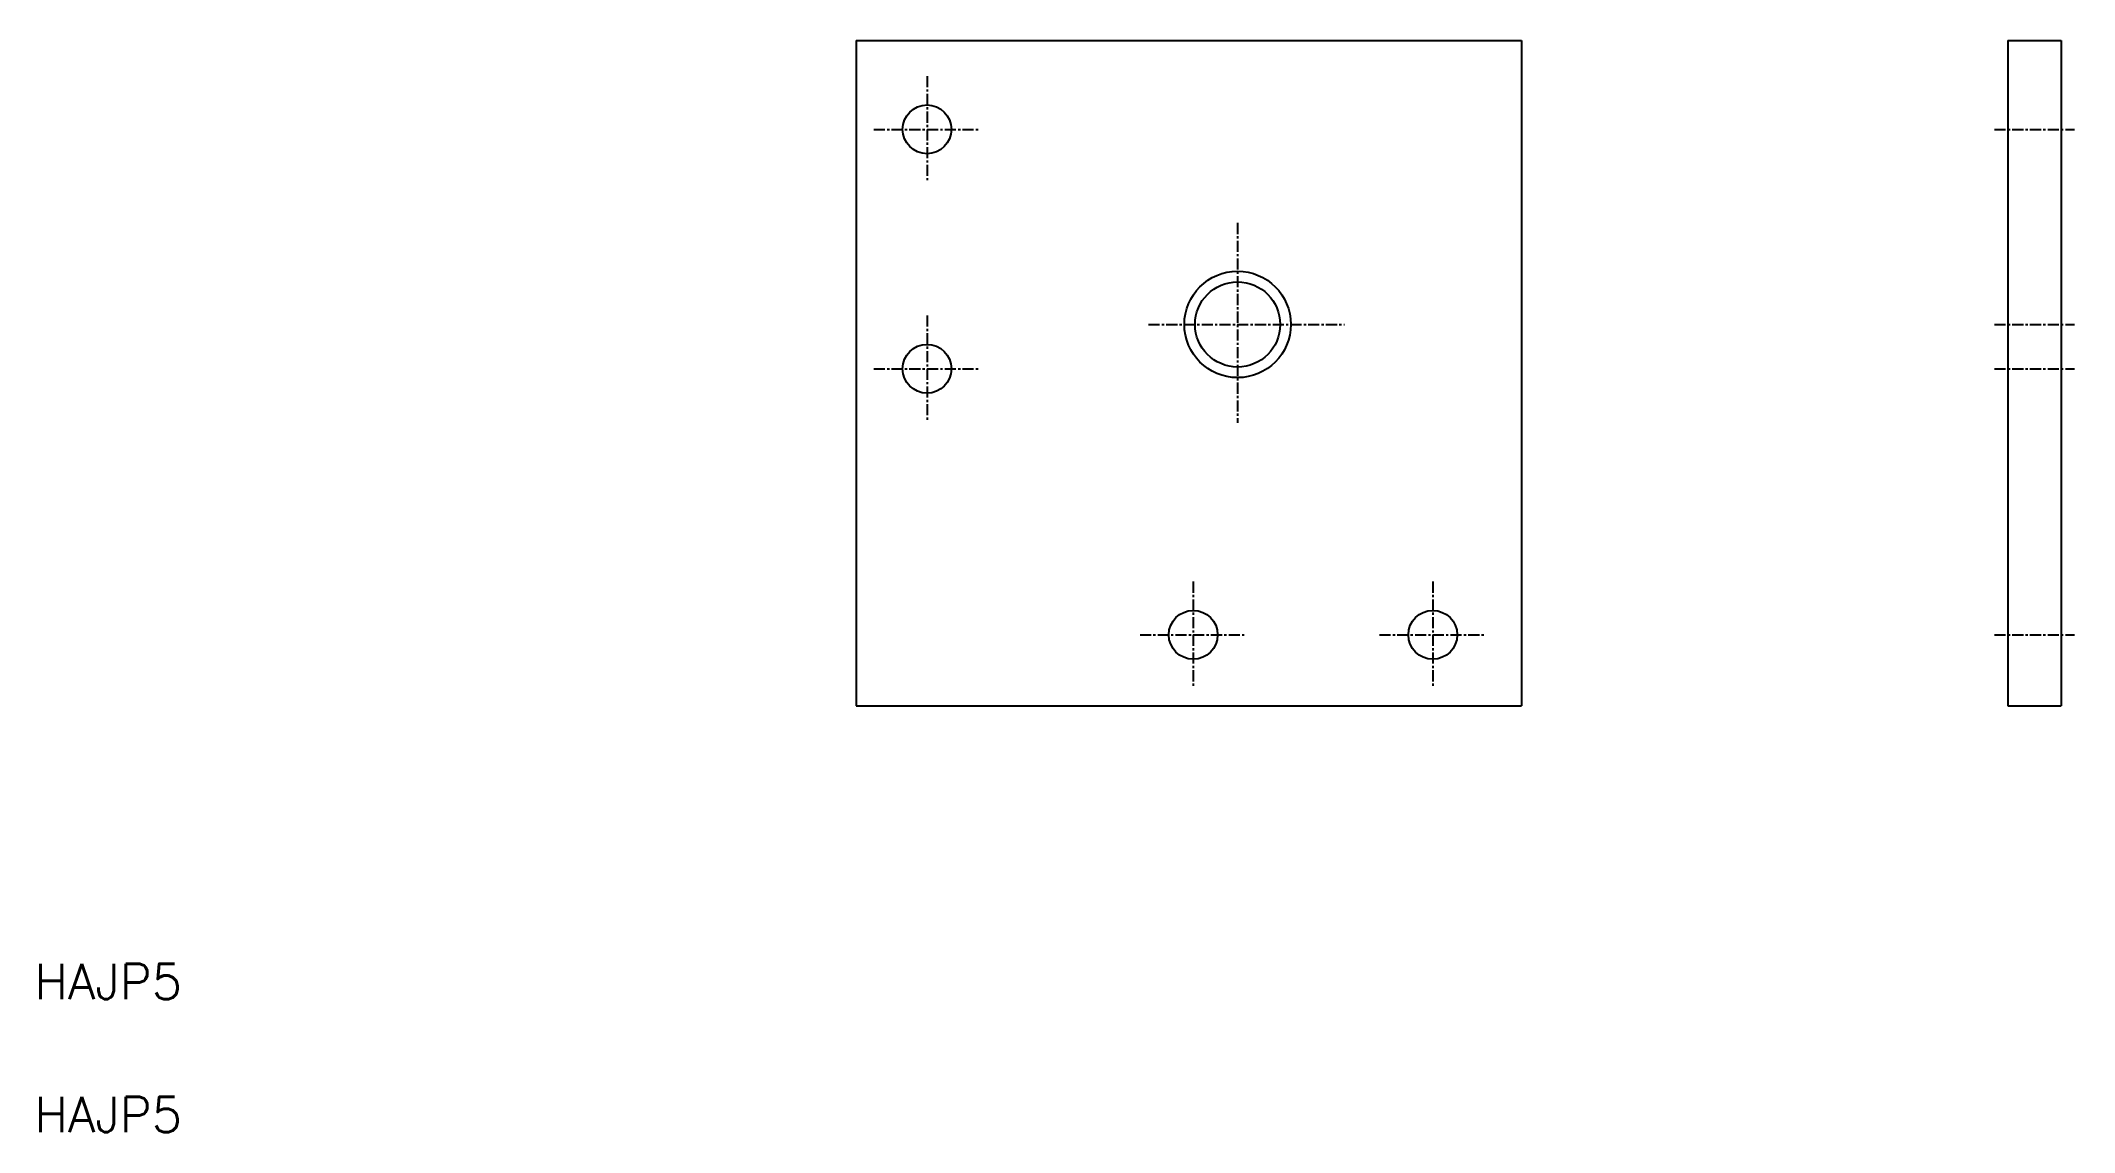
# Model space of a CAD drawing. Extents: x -135 to 94, y -91 to 32.
import ezdxf

# ---------------------------------------------------------------- set-up
doc = ezdxf.new("R2010")
doc.units = 0
doc.linetypes.add('CENTER', pattern=[2, 1.25, -0.25, 0.25, -0.25])
doc.layers.get('0').update_dxf_attribs({"linetype": 'CONTINUOUS'})
doc.layers.add('CENTER', color=1, linetype='CENTER')
doc.styles.get("Standard").update_dxf_attribs({"font": 'txt.shx', "bigfont": 'bigfont.shx'})

msp = doc.modelspace()

# ---------------------------------------------------------------- linework, layer by layer
at = {"color": 7, "linetype": 'CONTINUOUS'}
for p, q in [((-43, 32), (32, 32)), ((-43, 32), (-43, -43)), ((32, 32), (32, -43)), ((86.81, 32), (86.81, -43)), ((86.81, 32), (92.81, 32)), ((92.81, 32), (92.81, -43)), ((0, 5.81), (0, 5.81)), ((-43, -43), (32, -43)), ((86.81, -43), (92.81, -43))]:
    msp.add_line(p, q, dxfattribs=at)
for centre, radius in [((-35, 22), 2.75), ((0, 0), 4.8), ((-35, -5), 2.75), ((-5, -35), 2.75), ((22, -35), 2.75)]:
    msp.add_circle(centre, radius, dxfattribs=at)
at = {"color": 3, "linetype": 'CONTINUOUS'}
msp.add_circle((0, 0), 6, dxfattribs=at)
at = {"layer": 'CENTER', "color": 1, "linetype": 'CENTER'}
for p, q in [((-35, 28), (-35, 16)), ((-41, 22), (-29, 22)), ((85.31, 22), (94.31, 22)), ((0, 11.44), (0, -11.08)), ((-35, 1), (-35, -11)), ((-10.04, 0), (12.04, 0)), ((85.31, 0), (94.31, 0)), ((-41, -5), (-29, -5)), ((85.31, -5), (94.31, -5)), ((-5, -29), (-5, -41)), ((22, -29), (22, -41)), ((-11, -35), (1, -35)), ((16, -35), (28, -35)), ((85.31, -35), (94.31, -35))]:
    msp.add_line(p, q, dxfattribs=at)

# ---------------------------------------------------------------- texts
at = {"color": 7, "linetype": 'CONTINUOUS'}
for p in [(-135.59, -76.1), (-135.59, -91.1)]:
    msp.add_text('HAJP5', height=4, dxfattribs=at).set_placement(p)

doc.saveas('drawing.dxf')
